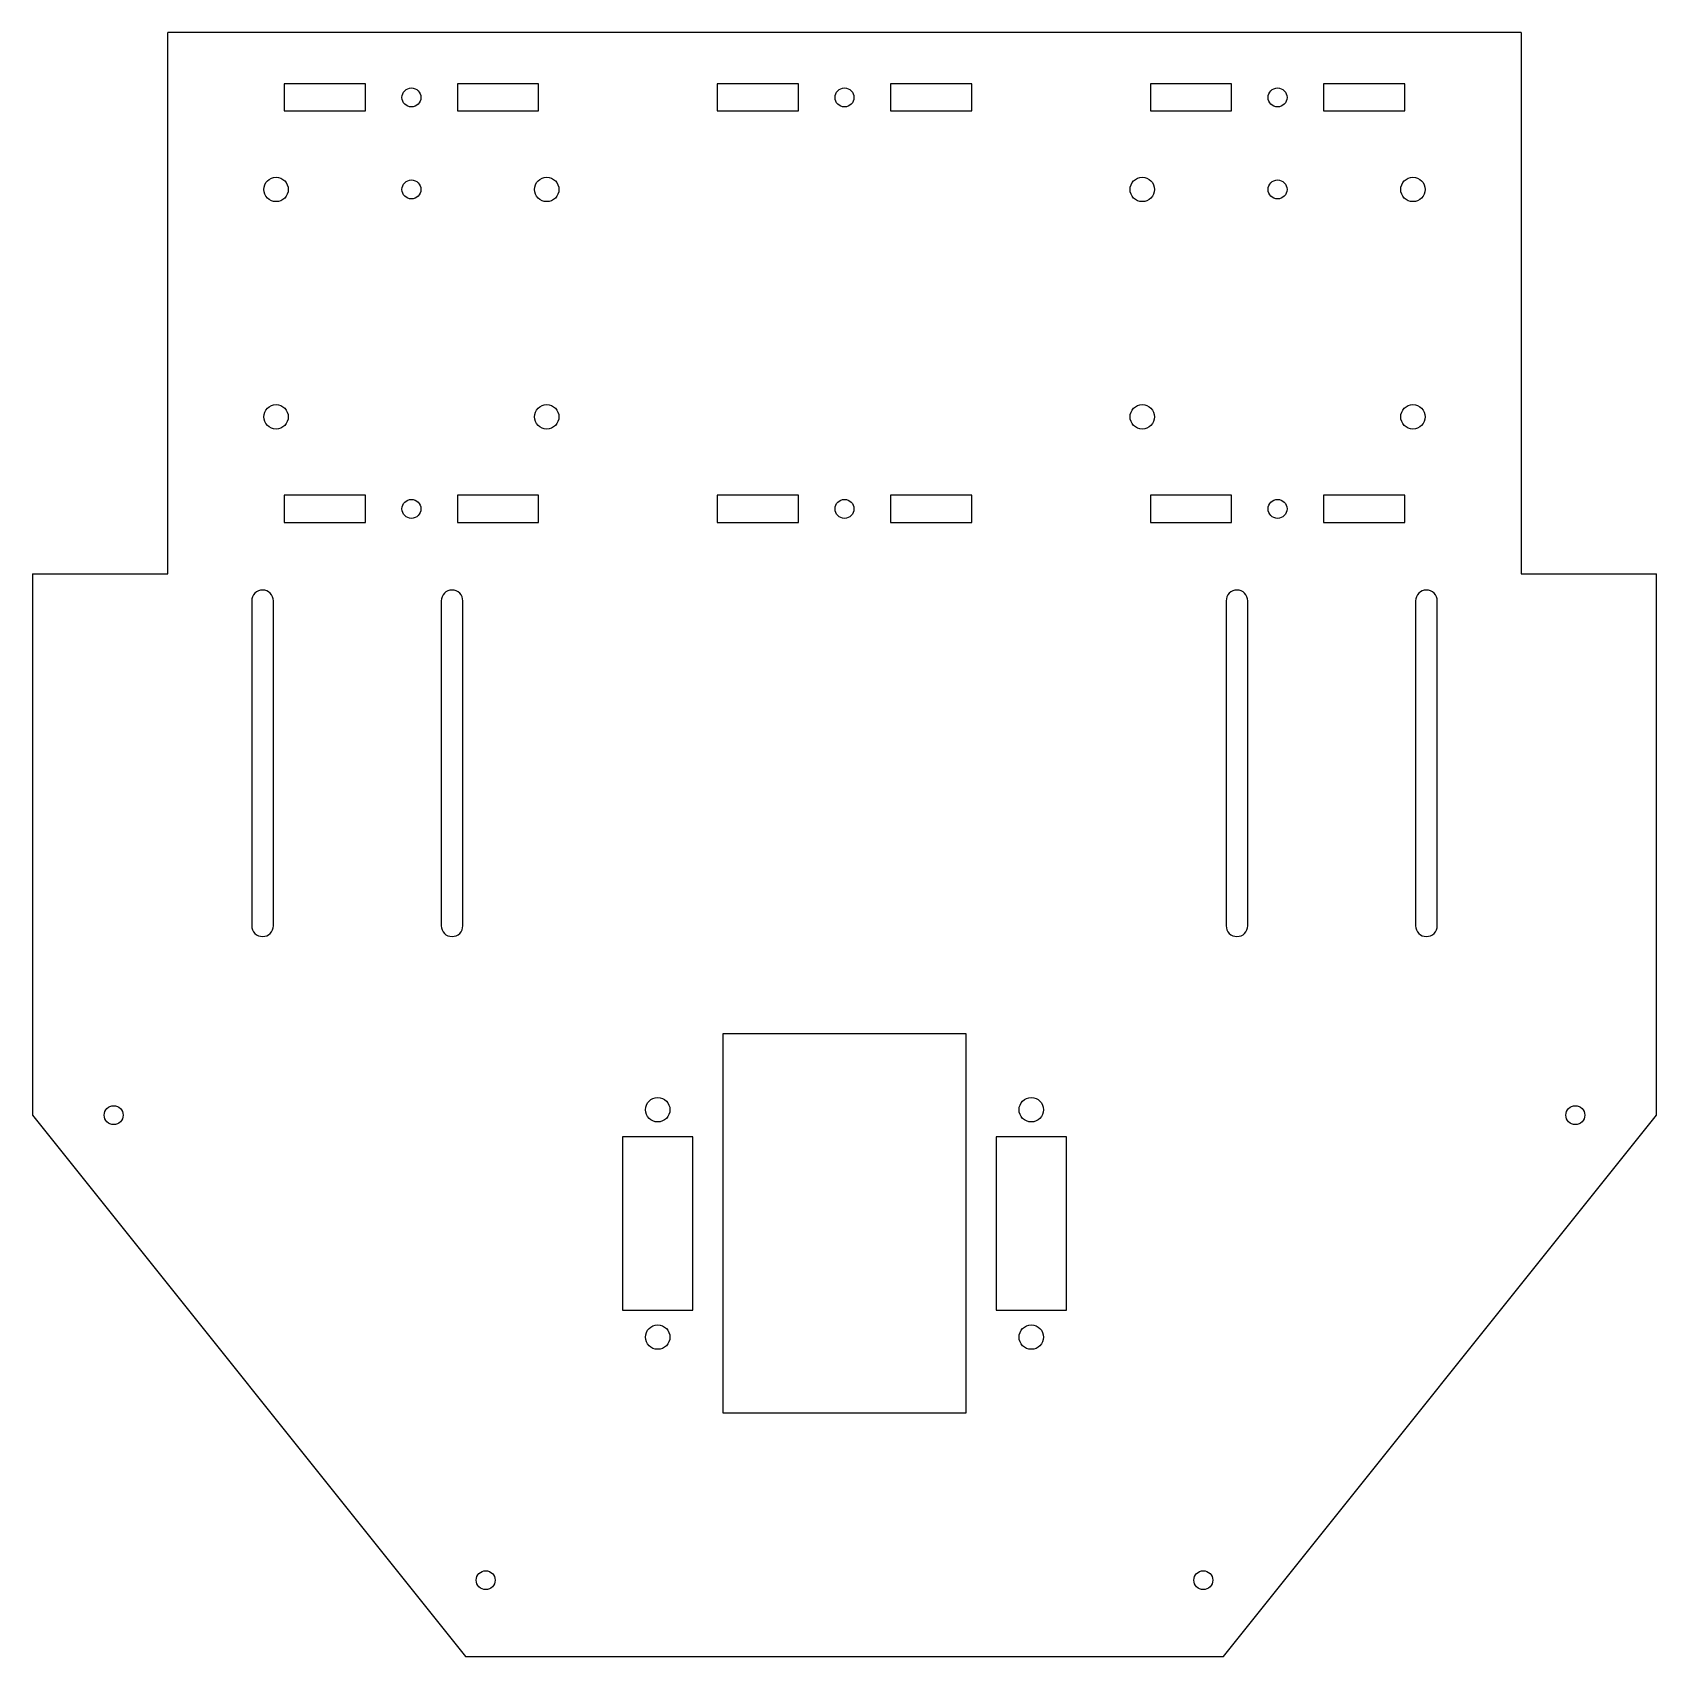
# Model space of a CAD drawing. Header units: millimetres. Extents: x -150 to 150, y -150 to 150.
import ezdxf

# ---------------------------------------------------------------- set-up
doc = ezdxf.new("R2010")
doc.units = ezdxf.units.MM

msp = doc.modelspace()

# ---------------------------------------------------------------- linework, layer by layer
at = {"color": 7, "linetype": 'Continuous', "lineweight": 25}
for p, q in [((125, 150), (-125, 150)), ((-125, 50), (-125, 150)), ((125, 150), (125, 50)), ((-103.5, 140.5), (-103.5, 135.5)), ((-88.5, 140.5), (-103.5, 140.5)), ((-88.5, 135.5), (-88.5, 140.5)), ((-71.5, 140.5), (-71.5, 135.5)), ((-56.5, 140.5), (-71.5, 140.5)), ((-56.5, 135.5), (-56.5, 140.5)), ((-23.5, 140.5), (-23.5, 135.5)), ((-8.5, 140.5), (-23.5, 140.5)), ((-8.5, 135.5), (-8.5, 140.5)), ((8.5, 140.5), (8.5, 135.5)), ((23.5, 140.5), (8.5, 140.5)), ((23.5, 135.5), (23.5, 140.5)), ((56.5, 140.5), (56.5, 135.5)), ((71.5, 140.5), (56.5, 140.5)), ((71.5, 135.5), (71.5, 140.5)), ((88.5, 140.5), (88.5, 135.5)), ((103.5, 140.5), (88.5, 140.5)), ((103.5, 135.5), (103.5, 140.5)), ((-103.5, 135.5), (-88.5, 135.5)), ((-71.5, 135.5), (-56.5, 135.5)), ((-23.5, 135.5), (-8.5, 135.5)), ((8.5, 135.5), (23.5, 135.5)), ((56.5, 135.5), (71.5, 135.5)), ((88.5, 135.5), (103.5, 135.5)), ((-103.5, 64.5), (-103.5, 59.5)), ((-88.5, 64.5), (-103.5, 64.5)), ((-88.5, 59.5), (-88.5, 64.5)), ((-71.5, 64.5), (-71.5, 59.5)), ((-56.5, 64.5), (-71.5, 64.5)), ((-56.5, 59.5), (-56.5, 64.5)), ((-23.5, 64.5), (-23.5, 59.5)), ((-8.5, 64.5), (-23.5, 64.5)), ((-8.5, 59.5), (-8.5, 64.5)), ((8.5, 64.5), (8.5, 59.5)), ((23.5, 64.5), (8.5, 64.5)), ((23.5, 59.5), (23.5, 64.5)), ((56.5, 64.5), (56.5, 59.5)), ((71.5, 64.5), (56.5, 64.5)), ((71.5, 59.5), (71.5, 64.5)), ((88.5, 64.5), (88.5, 59.5)), ((103.5, 64.5), (88.5, 64.5)), ((103.5, 59.5), (103.5, 64.5)), ((-103.5, 59.5), (-88.5, 59.5)), ((-71.5, 59.5), (-56.5, 59.5)), ((-23.5, 59.5), (-8.5, 59.5)), ((8.5, 59.5), (23.5, 59.5)), ((56.5, 59.5), (71.5, 59.5)), ((88.5, 59.5), (103.5, 59.5)), ((-150, 50), (-125, 50)), ((-150, 50), (-150, -50)), ((125, 50), (150, 50)), ((150, -50), (150, 50)), ((-109.5, 45), (-109.5, -15)), ((-105.5, -15), (-105.5, 45)), ((-74.5, 45), (-74.5, -15)), ((-70.5, -15), (-70.5, 45)), ((70.5, 45), (70.5, -15)), ((74.5, -15), (74.5, 45)), ((105.5, 45), (105.5, -15)), ((109.5, -15), (109.5, 45)), ((-22.5, -35), (-22.5, -105)), ((22.5, -35), (-22.5, -35)), ((22.5, -105), (22.5, -35)), ((-150, -50), (-70, -150)), ((70, -150), (150, -50)), ((-41, -54), (-41, -86)), ((-28, -54), (-41, -54)), ((-28, -86), (-28, -54)), ((28, -54), (28, -86)), ((41, -54), (28, -54)), ((41, -86), (41, -54)), ((-41, -86), (-28, -86)), ((28, -86), (41, -86)), ((-22.5, -105), (22.5, -105)), ((-70, -150), (70, -150))]:
    msp.add_line(p, q, dxfattribs=at)
for centre, radius in [((-80, 138), 1.75), ((0, 138), 1.75), ((80, 138), 1.75), ((-105, 121), 2.25), ((-55, 121), 2.25), ((55, 121), 2.25), ((105, 121), 2.25), ((-80, 121), 1.75), ((80, 121), 1.75), ((-105, 79), 2.25), ((-55, 79), 2.25), ((55, 79), 2.25), ((105, 79), 2.25), ((-80, 62), 1.75), ((0, 62), 1.75), ((80, 62), 1.75), ((-34.5, -49), 2.25), ((34.5, -49), 2.25), ((-135, -50), 1.75), ((135, -50), 1.75), ((-34.5, -91), 2.25), ((34.5, -91), 2.25), ((-66.28, -135.9), 1.75), ((66.28, -135.9), 1.75)]:
    msp.add_circle(centre, radius, dxfattribs=at)
for centre, start, end in [((-107.5, 45), 0, 180), ((-72.5, 45), 0, 180), ((72.5, 45), 0, 180), ((107.5, 45), 0, 180), ((-107.5, -15), 180, 0), ((-72.5, -15), 180, 0), ((72.5, -15), 180, 0), ((107.5, -15), 180, 0)]:
    msp.add_arc(centre, 2, start, end, dxfattribs=at)

doc.saveas('drawing.dxf')
